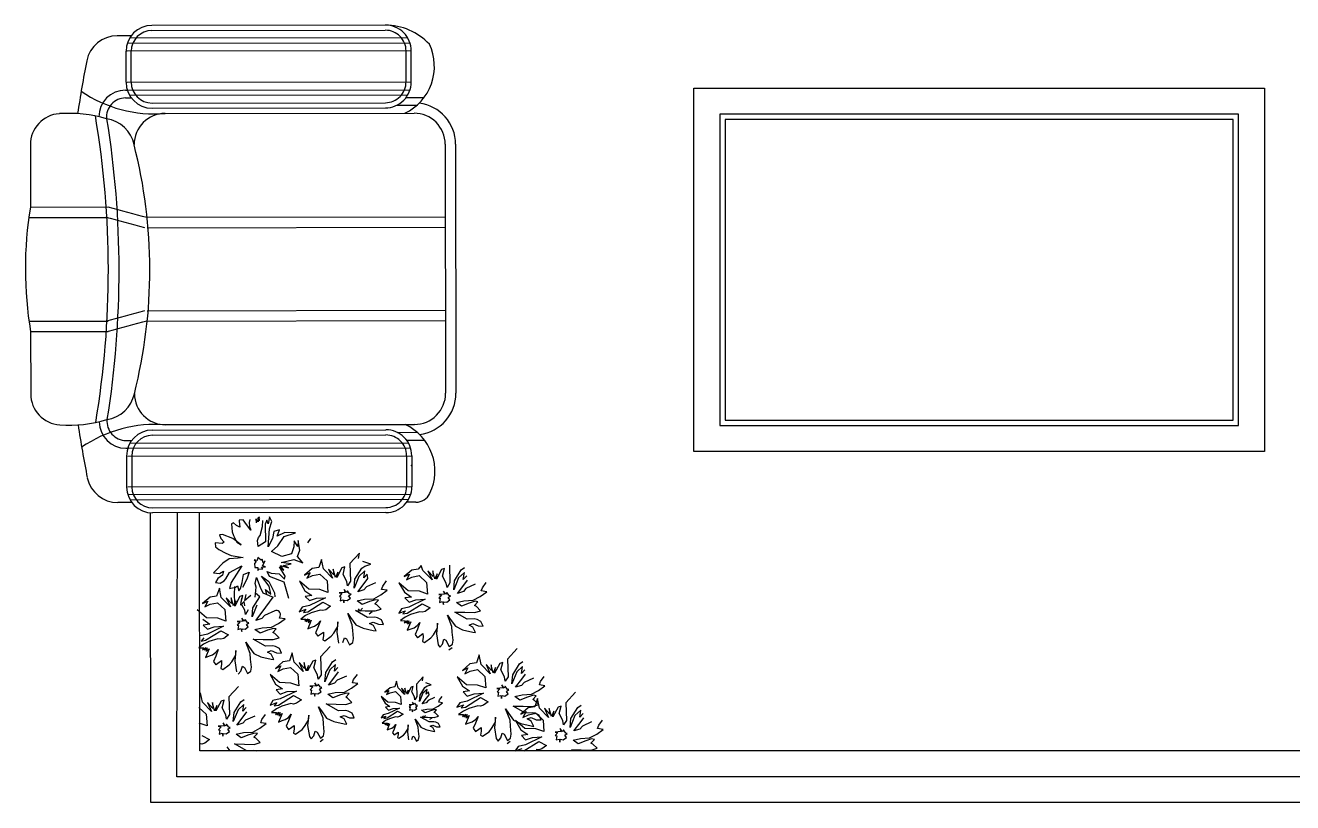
# Model space of a CAD drawing. Header units: millimetres. Extents: x -30782 to 40110, y 35885 to 73818.
# Drawn here: x 18050 to 20494, y 59705 to 61204 of the extents above; entities that cross this region are included whole.
import ezdxf

# ---------------------------------------------------------------- set-up
doc = ezdxf.new("R2010")
doc.units = ezdxf.units.MM

# ---------------------------------------------------------------- blocks, each defined once
blk = doc.blocks.new('A$C32DA33DD')
for p, q in [((693, 1499), (243, 1498.4)), ((203, 1478.4), (176.1, 1478.3)), ((736.3, 1474.1), (199.7, 1473.4)), ((243, 1488.4), (693, 1489)), ((193.1, 1388.6), (193.1, 1448.4)), ((740.7, 1464.1), (195.4, 1463.4)), ((743.1, 1449.1), (195.4, 1448.4)), ((203.1, 1388.6), (203.1, 1448.4)), ((733.1, 1389.3), (733.1, 1449.1)), ((743.1, 1389.3), (743.1, 1449.1)), ((192.1, 1373.6), (195.5, 1373.6)), ((195.5, 1388.6), (743.1, 1389.3)), ((195.5, 1373.6), (740.9, 1374.3)), ((1288.1, 1377.2), (2388.1, 1377.2)), ((1288.1, 677.2), (1288.1, 1377.2)), ((2388.1, 1377.2), (2388.1, 677.2)), ((192.1, 1358.6), (203.2, 1358.6)), ((199.9, 1363.6), (736.5, 1364.3)), ((243.2, 1348.7), (693.2, 1349.3)), ((715, 1344.3), (753.5, 1344.3)), ((733.2, 1359.3), (767.8, 1359.4)), ((243.2, 1338.7), (693.2, 1339.3)), ((268.5, 1328.5), (748.5, 1329.1)), ((8.6, 1268.3), (8.8, 1148.1)), ((808.6, 1269.2), (809.3, 789.2)), ((828.6, 1269.2), (829.3, 789.2)), ((5.7, 1128.1), (158.3, 1128.3)), ((8.8, 1148.1), (158.3, 1148.3)), ((233.7, 1128.4), (808.8, 1129.2)), ((233.7, 1108.4), (808.8, 1109.2)), ((233.9, 948.4), (809, 949.2)), ((233.9, 928.4), (809.1, 929.2)), ((6, 928.1), (158.6, 928.3)), ((9.1, 908.1), (158.6, 908.3)), ((9.1, 908.1), (9.3, 788)), ((244, 718.2), (694, 718.8)), ((244, 708.2), (694, 708.8)), ((269.3, 728.5), (749.3, 729.1)), ((269.3, 728.5), (749.3, 729.1)), ((749.3, 729.1), (269.3, 728.5)), ((749.3, 729.1), (269.3, 728.5)), ((749.3, 729.1), (269.3, 728.5)), ((749.3, 729.1), (269.3, 728.5)), ((269.3, 728.5), (749.3, 729.1)), ((715.8, 713.8), (754.3, 713.9)), ((193, 698.1), (204.1, 698.1)), ((200.8, 693.1), (737.4, 693.8)), ((734.1, 698.8), (768.7, 698.9)), ((193, 683.1), (196.4, 683.1)), ((194.1, 668.1), (194.2, 608.4)), ((196.4, 683.1), (741.8, 683.8)), ((196.4, 668.1), (744.1, 668.8)), ((204.1, 668.1), (204.2, 608.4)), ((734.1, 668.8), (734.2, 609.1)), ((744.1, 668.8), (744.2, 609.1)), ((2388.1, 677.2), (1288.1, 677.2)), ((744.2, 609.1), (196.5, 608.4)), ((741.9, 594.1), (196.5, 593.4)), ((204.2, 578.4), (177.3, 578.3)), ((737.5, 584.1), (200.9, 583.4)), ((244.2, 568.4), (694.2, 569)), ((752.1, 579.1), (734.2, 579.1)), ((241, 0), (240.4, 558.6)), ((694.2, 559), (244.2, 558.4)), ((291.2, 50), (292.1, 558.5)), ((335.4, 100), (334.7, 558.5)), ((400.2, 539.6), (396.5, 537.4)), ((406.3, 534.4), (400.2, 539.6)), ((418.9, 544.9), (411.3, 544.3)), ((411.3, 544.3), (411.4, 542.4)), ((411.4, 542.4), (412.3, 531)), ((425.3, 535.9), (418.9, 544.9)), ((425.3, 535.9), (418.9, 544.9)), ((432.1, 546), (430.7, 540.1)), ((432.1, 546), (430.7, 540.1)), ((430.7, 540.1), (431.3, 532.5)), ((430.7, 540.1), (431.3, 532.5)), ((447.8, 541.5), (443.5, 546.9)), ((443.5, 546.9), (444.1, 539.3)), ((447.8, 541.5), (443.5, 546.9)), ((443.5, 546.9), (444.1, 539.3)), ((449.5, 543.5), (447.2, 549.1)), ((447.2, 549.1), (447.8, 541.5)), ((451.1, 547.5), (448.9, 551.1)), ((448.9, 551.1), (449.5, 543.5)), ((456.1, 532.6), (457.1, 544.1)), ((456.1, 532.6), (457.1, 544.1)), ((464.7, 544.7), (461.5, 536.8)), ((464.7, 544.7), (461.5, 536.8)), ((467.2, 537.3), (464.7, 544.7)), ((467.2, 537.3), (464.7, 544.7)), ((470, 550.9), (467.2, 537.3)), ((469.9, 527.9), (474.5, 541.7)), ((469.9, 527.9), (474.5, 541.7)), ((474.5, 541.7), (470, 550.9)), ((379, 517), (373.3, 516.5)), ((373.3, 516.5), (375.8, 509.1)), ((398.7, 509), (379, 517)), ((396.5, 537.4), (397.7, 522.3)), ((397.7, 522.3), (400.2, 514.8)), ((400.2, 514.8), (406.9, 502)), ((412.3, 531), (406.3, 534.4)), ((433.8, 525.1), (425.3, 535.9)), ((433.8, 525.1), (425.3, 535.9)), ((431.3, 532.5), (433.8, 525.1)), ((448.3, 510.9), (451.8, 515)), ((451.8, 515), (456.1, 532.6)), ((461.5, 536.8), (462.3, 502.5)), ((466.9, 493.3), (469.9, 527.9)), ((477.9, 522.8), (475.2, 509.2)), ((489.2, 525.6), (477.9, 522.8)), ((484.4, 513.8), (489.2, 525.6)), ((499.1, 520.7), (484.4, 513.8)), ((497.8, 512.9), (520.1, 520.4)), ((520.1, 520.4), (499.1, 520.7)), ((378.4, 499.7), (365, 500.6)), ((365, 500.6), (365.6, 493)), ((365.6, 493), (371.7, 487.7)), ((375.8, 509.1), (382.1, 501.9)), ((382.1, 501.9), (378.4, 499.7)), ((415, 496.9), (398.7, 509)), ((406.9, 502), (415, 496.9)), ((446.8, 505.1), (448.3, 510.9)), ((447.7, 493.7), (446.8, 505.1)), ((462.3, 502.5), (447.7, 493.7)), ((475.2, 509.2), (466.9, 493.3)), ((473.3, 484.2), (485.8, 494.8)), ((485.8, 494.8), (497.8, 512.9)), ((516.5, 493.4), (511.9, 479.6)), ((517.5, 504.9), (516.5, 493.4)), ((524.1, 494), (517.5, 504.9)), ((525.1, 505.5), (524.1, 494)), ((528.5, 486.7), (525.1, 505.5)), ((548.8, 509.5), (543.3, 500.9)), ((371.7, 487.7), (385.6, 481.2)), ((392.2, 470.2), (379.5, 461.6)), ((385.6, 481.2), (395.6, 476.2)), ((409.3, 471.6), (392.2, 470.2)), ((395.6, 476.2), (418.8, 472.3)), ((418.8, 472.3), (409.3, 471.6)), ((446, 466.8), (440.2, 468.3)), ((440.2, 468.3), (444.3, 464.8)), ((444.3, 464.8), (440.8, 460.7)), ((447.5, 472.7), (446, 466.8)), ((453.6, 467.4), (447.5, 472.7)), ((455.3, 469.4), (453.6, 467.4)), ((457.8, 462), (455.3, 469.4)), ((456.4, 456.2), (461.3, 466.1)), ((461.3, 466.1), (457.8, 462)), ((493.2, 474.3), (473.3, 484.2)), ((492.2, 462.8), (516.6, 468.5)), ((511.9, 479.6), (493.2, 474.3)), ((516.6, 468.5), (534.3, 462.3)), ((523.7, 474.8), (528.5, 486.7)), ((534.3, 462.3), (523.7, 474.8)), ((569.9, 468.8), (564.6, 453.3)), ((573.7, 450.5), (569.9, 468.8)), ((643, 481.2), (624.6, 461)), ((641.2, 470.5), (643, 481.2)), ((665.4, 459.6), (649.9, 465)), ((365.4, 447.1), (361.9, 443)), ((361.9, 443), (373.4, 442)), ((379.5, 461.6), (365.4, 447.1)), ((373.4, 442), (380.7, 446.4)), ((380.7, 446.4), (379.4, 438.7)), ((385.7, 431.5), (392.4, 443.5)), ((392.4, 443.5), (416.2, 456.8)), ((406, 440.7), (395.8, 424.6)), ((416.2, 456.8), (406, 440.7)), ((419.5, 439.9), (430.5, 444.6)), ((430.5, 444.6), (425.9, 430.8)), ((440.8, 460.7), (441.3, 453.1)), ((441.3, 453.1), (447, 453.5)), ((447, 453.5), (447.5, 447.8)), ((447.5, 447.8), (449.2, 449.9)), ((449.2, 449.9), (456.8, 450.5)), ((454.6, 454.1), (462.2, 454.7)), ((456.8, 450.5), (454.6, 454.1)), ((462.2, 454.7), (456.4, 456.2)), ((469.4, 436.2), (464.9, 445.4)), ((464.9, 445.4), (472.8, 442.2)), ((472.8, 442.2), (488.1, 441.4)), ((488.1, 441.4), (498.5, 430.8)), ((500, 436.6), (489, 454.9)), ((489, 454.9), (497.2, 447.9)), ((490.7, 456.9), (506.4, 452.4)), ((497.2, 447.9), (490.7, 456.9)), ((511.5, 460.5), (492.2, 462.8)), ((496.4, 457.4), (511.5, 460.5)), ((506.4, 452.4), (496.4, 457.4)), ((552, 451.4), (537.5, 438.8)), ((537.5, 438.8), (548, 443.8)), ((548, 443.8), (542, 432.6)), ((564.6, 453.3), (552, 451.4)), ((552.4, 437.6), (566.6, 440.7)), ((566.6, 440.7), (580.7, 427.4)), ((591.1, 432.5), (573.7, 450.5)), ((593.6, 438.9), (583.2, 450.2)), ((583.2, 450.2), (591.1, 432.5)), ((592.7, 450), (593.6, 438.9)), ((596.9, 434.3), (592.7, 450)), ((601.3, 444.4), (596.9, 434.3)), ((609.5, 452.6), (599.5, 433.8)), ((599.5, 433.8), (601.3, 444.4)), ((615.3, 454.4), (609.5, 452.6)), ((611.5, 440), (615.3, 454.4)), ((618.8, 426.5), (611.5, 440)), ((624.6, 461), (625.7, 426.7)), ((634.5, 430.7), (647.6, 451.7)), ((653.6, 446.6), (642.3, 436.2)), ((647.6, 451.7), (653.8, 456.1)), ((651.4, 433.3), (653.6, 446.6)), ((658, 440.4), (651.4, 433.3)), ((653.8, 456.1), (665.4, 459.6)), ((659.3, 432), (658, 440.4)), ((743.9, 448.3), (729.5, 435.7)), ((729.5, 435.7), (739.9, 440.7)), ((739.9, 440.7), (733.9, 429.5)), ((756.5, 450.2), (743.9, 448.3)), ((761.9, 457.2), (756.5, 450.2)), ((765.6, 447.4), (761.9, 457.2)), ((783.1, 429.4), (765.6, 447.4)), ((775.1, 447.1), (783.1, 429.4)), ((785.5, 435.8), (775.1, 447.1)), ((784.6, 446.9), (785.5, 435.8)), ((788.8, 431.2), (784.6, 446.9)), ((793.3, 441.3), (788.8, 431.2)), ((801.5, 449.5), (791.5, 430.7)), ((791.5, 430.7), (793.3, 441.3)), ((807.2, 451.3), (801.5, 449.5)), ((803.5, 436.9), (807.2, 451.3)), ((816.5, 457.9), (817.6, 423.6)), ((826.5, 427.6), (839.6, 448.6)), ((845.5, 443.5), (834.2, 433.1)), ((839.6, 448.6), (845.8, 453)), ((843.3, 430.2), (845.5, 443.5)), ((370.4, 432.2), (365.3, 424.2)), ((365.3, 424.2), (374.9, 423)), ((379.4, 438.7), (370.4, 432.2)), ((374.9, 423), (382.2, 427.4)), ((382.2, 427.4), (385.7, 431.5)), ((395.8, 424.6), (392.9, 413)), ((392.9, 413), (404.1, 415.7)), ((402, 416.4), (401.3, 401.1)), ((404.1, 415.7), (407.8, 417.9)), ((407.8, 417.9), (410.4, 408.6)), ((413.9, 412.7), (416.8, 424.4)), ((416.8, 424.4), (419.5, 439.9)), ((425.9, 430.8), (417.6, 414.9)), ((441.8, 422.5), (444.7, 434.2)), ((444.3, 415.1), (441.8, 422.5)), ((444.7, 434.2), (451.9, 415.7)), ((451.9, 415.7), (456.6, 404.6)), ((469, 417), (454.1, 436.9)), ((454.1, 436.9), (468.3, 426.5)), ((468.3, 426.5), (479.6, 404.5)), ((472.1, 402), (469, 417)), ((497.7, 425.1), (469.4, 436.2)), ((507.2, 393.3), (497.7, 425.1)), ((498.5, 430.8), (500, 436.6)), ((527.3, 426.8), (538, 408.6)), ((545.3, 411.5), (527.3, 426.8)), ((542, 432.6), (552.4, 437.6)), ((580.7, 427.4), (582.5, 405.3)), ((620.1, 418.1), (618.8, 426.5)), ((625.7, 426.7), (620.1, 418.1)), ((642.3, 436.2), (633, 413.2)), ((633, 413.2), (634.5, 430.7)), ((640, 406.5), (652.2, 422.2)), ((656.7, 416), (651.6, 410.1)), ((652.2, 422.2), (659.3, 432)), ((674.4, 424), (656.7, 416)), ((685.9, 411.1), (688.3, 417.5)), ((688.3, 417.5), (695.4, 427.3)), ((719.3, 423.7), (729.9, 405.5)), ((737.2, 408.4), (719.3, 423.7)), ((733.9, 429.5), (744.3, 434.5)), ((744.3, 434.5), (758.5, 437.6)), ((758.5, 437.6), (772.7, 424.3)), ((772.7, 424.3), (774.4, 402.2)), ((810.7, 423.4), (803.5, 436.9)), ((812.1, 415), (810.7, 423.4)), ((817.6, 423.6), (812.1, 415)), ((834.2, 433.1), (824.9, 410.1)), ((824.9, 410.1), (826.5, 427.6)), ((832, 403.4), (844.2, 419.1)), ((850, 437.3), (843.3, 430.2)), ((844.2, 419.1), (851.3, 428.9)), ((866.3, 420.9), (848.6, 412.9)), ((880.3, 414.4), (887.4, 424.2)), ((355.1, 396.2), (340.7, 383.6)), ((367.7, 398.1), (355.1, 396.2)), ((373.1, 413.6), (367.7, 398.1)), ((376.8, 395.2), (373.1, 413.6)), ((394.3, 377.3), (376.8, 395.2)), ((386.3, 395), (394.3, 377.3)), ((396.7, 383.7), (386.3, 395)), ((400, 379.1), (395.9, 394.8)), ((395.9, 394.8), (396.7, 383.7)), ((401.3, 401.1), (402.5, 385.9)), ((412.7, 397.4), (402.7, 378.6)), ((410.4, 408.6), (413.9, 412.7)), ((418.4, 399.2), (412.7, 397.4)), ((414.2, 380.8), (416.4, 394.1)), ((414.7, 384.8), (418.4, 399.2)), ((424.2, 401.1), (421.3, 389.4)), ((421.3, 389.4), (433.8, 399.9)), ((437.7, 375.5), (450.8, 396.5)), ((442, 395.8), (444.3, 415.1)), ((443, 404.5), (451.2, 397.5)), ((455.4, 367), (476.8, 396.4)), ((456.6, 404.6), (476.8, 396.4)), ((464.5, 401.4), (461.9, 410.7)), ((461.9, 410.7), (472.1, 402)), ((479.6, 404.5), (480.2, 396.9)), ((538, 408.6), (551.4, 399.6)), ((551.4, 399.6), (538.8, 397.6)), ((538.8, 397.6), (547, 389.4)), ((567, 410.6), (545.3, 411.5)), ((578, 395.1), (546.8, 379.8)), ((547, 389.4), (560.1, 394)), ((560.1, 394), (578, 395.1)), ((582.5, 405.3), (567, 410.6)), ((615.2, 405.2), (604.2, 404.4)), ((604.2, 404.4), (609.5, 403.5)), ((609.5, 403.5), (604.4, 397.5)), ((604.4, 397.5), (607, 397)), ((607, 397), (605.7, 389.1)), ((617.9, 404.8), (613.5, 411)), ((613.5, 411), (615.2, 405.2)), ((619.9, 408.5), (617.9, 404.8)), ((619.4, 389.5), (625.6, 393.9)), ((624.3, 402.3), (619.9, 408.5)), ((622.3, 398.6), (627, 401.9)), ((625.6, 393.9), (622.3, 398.6)), ((627, 401.9), (624.3, 402.3)), ((638.5, 389), (652.6, 392.1)), ((651.6, 410.1), (640, 406.5)), ((652.6, 392.1), (670.6, 393.2)), ((674.3, 391.2), (662.8, 387.7)), ((670.6, 393.2), (684.1, 400.5)), ((679.7, 390.3), (674.3, 391.2)), ((684.1, 400.5), (696.5, 409.3)), ((696.5, 409.3), (685.9, 411.1)), ((729.9, 405.5), (743.4, 396.4)), ((743.4, 396.4), (730.8, 394.5)), ((730.8, 394.5), (739, 386.3)), ((758.9, 407.5), (737.2, 408.4)), ((770, 392), (738.7, 376.7)), ((752, 390.9), (770, 392)), ((774.4, 402.2), (758.9, 407.5)), ((807.2, 402.1), (796.1, 401.3)), ((796.1, 401.3), (801.4, 400.4)), ((801.4, 400.4), (796.3, 394.4)), ((796.3, 394.4), (799, 393.9)), ((799, 393.9), (797.6, 386)), ((809.8, 401.7), (805.4, 407.9)), ((805.4, 407.9), (807.2, 402.1)), ((811.8, 405.4), (809.8, 401.7)), ((816.3, 399.2), (811.8, 405.4)), ((814.3, 395.5), (818.9, 398.8)), ((817.6, 390.8), (814.3, 395.5)), ((818.9, 398.8), (816.3, 399.2)), ((843.5, 407), (832, 403.4)), ((848.6, 412.9), (843.5, 407)), ((862.5, 390.1), (876, 397.4)), ((876, 397.4), (888.5, 406.2)), ((877.8, 408), (880.3, 414.4)), ((888.5, 406.2), (877.8, 408)), ((348.4, 356.3), (330.5, 371.6)), ((340.7, 383.6), (351.1, 388.6)), ((351.1, 388.6), (345.1, 377.3)), ((345.1, 377.3), (355.5, 382.4)), ((355.5, 382.4), (369.7, 385.5)), ((369.7, 385.5), (383.9, 372.2)), ((383.9, 372.2), (385.6, 350.1)), ((404.5, 389.2), (400, 379.1)), ((402.7, 378.6), (404.5, 389.2)), ((420.8, 387.9), (414.2, 380.8)), ((422, 371.3), (414.7, 384.8)), ((422.1, 379.4), (420.8, 387.9)), ((423.3, 362.9), (422, 371.3)), ((428.8, 371.5), (423.3, 362.9)), ((445.4, 381), (436.1, 358)), ((436.1, 358), (437.7, 375.5)), ((443.2, 351.3), (455.4, 367)), ((479.7, 369.7), (459.8, 360.8)), ((532.6, 376.8), (527.1, 368.1)), ((527.1, 368.1), (540.1, 372.8)), ((546.8, 379.8), (532.6, 376.8)), ((546.8, 379.8), (532.6, 376.8)), ((540.1, 372.8), (535, 366.8)), ((540.1, 372.8), (535, 366.8)), ((535, 366.8), (543.4, 368.1)), ((535, 366.8), (543.4, 368.1)), ((543.4, 368.1), (572.5, 386.5)), ((567.1, 371), (549.9, 365.7)), ((572.5, 370.1), (567.1, 371)), ((572.5, 386.5), (587.5, 378.5)), ((578.2, 371.8), (572.5, 370.1)), ((587.5, 378.5), (578.2, 371.8)), ((605.7, 389.1), (611.5, 390.8)), ((611.5, 390.8), (613.2, 385.1)), ((613.2, 385.1), (614.1, 390.4)), ((614.1, 390.4), (619.4, 389.5)), ((635.3, 370.4), (654.4, 370)), ((659, 356.9), (635.3, 370.4)), ((648.2, 381.9), (638.5, 389)), ((640.8, 373.8), (644.1, 369.2)), ((644.1, 369.2), (649.2, 375.1)), ((662.8, 387.7), (648.2, 381.9)), ((654.4, 370), (673.4, 369.5)), ((661.6, 364.1), (667.8, 368.5)), ((673, 383.2), (679.7, 390.3)), ((676.8, 381.2), (673, 383.2)), ((673.4, 369.5), (685, 373)), ((685, 373), (676.8, 381.2)), ((724.5, 373.7), (719, 365)), ((719, 365), (732.1, 369.7)), ((738.7, 376.7), (724.5, 373.7)), ((738.7, 376.7), (724.5, 373.7)), ((732.1, 369.7), (727, 363.7)), ((732.1, 369.7), (727, 363.7)), ((735.4, 365), (764.4, 383.4)), ((739, 386.3), (752, 390.9)), ((759.1, 367.9), (741.8, 362.6)), ((764.4, 367), (759.1, 367.9)), ((764.4, 383.4), (779.5, 375.4)), ((770.2, 368.7), (764.4, 367)), ((779.5, 375.4), (770.2, 368.7)), ((797.6, 386), (803.4, 387.7)), ((803.4, 387.7), (805.2, 382)), ((805.2, 382), (806.1, 387.3)), ((806.1, 387.3), (811.4, 386.4)), ((811.4, 386.4), (817.6, 390.8)), ((827.3, 367.3), (846.3, 366.9)), ((851, 353.8), (827.3, 367.3)), ((830.4, 385.9), (844.6, 389)), ((840.1, 378.8), (830.4, 385.9)), ((854.8, 384.6), (840.1, 378.8)), ((844.6, 389), (862.5, 390.1)), ((846.3, 366.9), (865.4, 366.4)), ((866.3, 388.1), (854.8, 384.6)), ((865, 380.1), (871.6, 387.2)), ((868.7, 378.1), (865, 380.1)), ((865.4, 366.4), (876.9, 369.9)), ((871.6, 387.2), (866.3, 388.1)), ((876.9, 369.9), (868.7, 378.1)), ((341.1, 353.4), (354.6, 344.3)), ((354.6, 344.3), (342, 342.4)), ((342, 342.4), (350.2, 334.2)), ((370.1, 355.4), (348.4, 356.3)), ((385.6, 350.1), (370.1, 355.4)), ((418.4, 350), (407.3, 349.1)), ((407.3, 349.1), (412.6, 348.3)), ((412.6, 348.3), (407.5, 342.3)), ((407.5, 342.3), (410.2, 341.8)), ((416.6, 355.8), (418.4, 350)), ((421, 349.6), (416.6, 355.8)), ((423, 353.3), (421, 349.6)), ((427.5, 347.1), (423, 353.3)), ((425.5, 343.4), (430.1, 346.7)), ((428.8, 338.7), (425.5, 343.4)), ((430.1, 346.7), (427.5, 347.1)), ((454.7, 354.8), (443.2, 351.3)), ((459.8, 360.8), (454.7, 354.8)), ((473.7, 338), (487.2, 345.3)), ((487.2, 345.3), (499.7, 354.1)), ((489, 355.9), (490.4, 359.6)), ((499.7, 354.1), (489, 355.9)), ((539.4, 360.6), (530.1, 354)), ((530.1, 354), (539.7, 353.7)), ((537.7, 350), (543.9, 354.4)), ((539.7, 353.7), (537.7, 350)), ((549.9, 365.7), (539.4, 360.6)), ((549.9, 365.7), (539.4, 360.6)), ((543.9, 354.4), (540.3, 349.5)), ((540.3, 349.5), (546.5, 353.9)), ((550.3, 351.9), (543.4, 335.3)), ((546.5, 353.9), (544.1, 347.5)), ((546.5, 353.9), (544.1, 347.5)), ((544.1, 347.5), (550.3, 351.9)), ((544.1, 347.5), (550.3, 351.9)), ((556.5, 340), (562.7, 344.4)), ((556.5, 340), (562.7, 344.4)), ((562.7, 344.4), (567.8, 350.4)), ((567.8, 350.4), (562.9, 337.5)), ((567.8, 350.4), (562.9, 337.5)), ((601.7, 348.8), (599.6, 328.6)), ((601.4, 339.3), (601.7, 348.8)), ((620.7, 364.7), (626.2, 356.9)), ((629.3, 342.8), (620.7, 364.7)), ((626.2, 356.9), (636.2, 343)), ((630.2, 331.7), (629.3, 342.8)), ((636.2, 343), (650.1, 336.5)), ((672.8, 357.3), (659, 356.9)), ((662.6, 345.4), (669.9, 348.2)), ((670.1, 341.4), (662.6, 345.4)), ((669.9, 348.2), (680, 343.8)), ((678.1, 356.4), (672.8, 357.3)), ((685.6, 352.4), (678.1, 356.4)), ((680, 343.8), (689.6, 343.6)), ((689.6, 343.6), (685.6, 352.4)), ((731.4, 357.5), (722.1, 350.9)), ((722.1, 350.9), (731.6, 350.6)), ((727, 363.7), (735.4, 365)), ((727, 363.7), (735.4, 365)), ((729.6, 346.9), (735.8, 351.3)), ((731.6, 350.6), (729.6, 346.9)), ((741.8, 362.6), (731.4, 357.5)), ((741.8, 362.6), (731.4, 357.5)), ((735.8, 351.3), (732.3, 346.4)), ((732.3, 346.4), (738.5, 350.8)), ((742.2, 348.8), (735.3, 332.2)), ((738.5, 350.8), (736, 344.4)), ((738.5, 350.8), (736, 344.4)), ((736, 344.4), (742.2, 348.8)), ((736, 344.4), (742.2, 348.8)), ((754.6, 341.3), (759.7, 347.3)), ((759.7, 347.3), (754.8, 334.4)), ((759.7, 347.3), (754.8, 334.4)), ((793.6, 345.7), (791.6, 325.5)), ((793.4, 336.2), (793.6, 345.7)), ((812.7, 361.6), (818.2, 353.8)), ((821.3, 339.7), (812.7, 361.6)), ((818.2, 353.8), (828.1, 339.9)), ((864.7, 354.2), (851, 353.8)), ((854.5, 342.3), (861.8, 345.1)), ((862, 338.3), (854.5, 342.3)), ((861.8, 345.1), (872, 340.7)), ((870, 353.3), (864.7, 354.2)), ((877.5, 349.3), (870, 353.3)), ((881.5, 340.5), (877.5, 349.3)), ((349.9, 324.6), (335.7, 321.6)), ((349.9, 324.6), (335.7, 321.6)), ((346.6, 312.9), (375.6, 331.2)), ((381.2, 339.9), (349.9, 324.6)), ((350.2, 334.2), (363.2, 338.8)), ((363.2, 338.8), (381.2, 339.9)), ((375.6, 331.2), (390.7, 323.3)), ((390.7, 323.3), (381.4, 316.6)), ((410.2, 341.8), (408.8, 333.9)), ((408.8, 333.9), (414.6, 335.6)), ((414.6, 335.6), (416.4, 329.9)), ((416.4, 329.9), (417.3, 335.2)), ((417.3, 335.2), (422.6, 334.3)), ((422.6, 334.3), (428.8, 338.7)), ((441.6, 333.8), (455.8, 336.9)), ((451.4, 326.7), (441.6, 333.8)), ((466, 332.5), (451.4, 326.7)), ((455.8, 336.9), (473.7, 338)), ((477.5, 336), (466, 332.5)), ((476.2, 328), (482.8, 335.1)), ((479.9, 326), (476.2, 328)), ((476.6, 314.3), (488.1, 317.8)), ((482.8, 335.1), (477.5, 336)), ((488.1, 317.8), (479.9, 326)), ((543.4, 335.3), (550.7, 338.2)), ((550.7, 338.2), (556.5, 340)), ((550.7, 338.2), (556.5, 340)), ((562.9, 337.5), (558.4, 327.3)), ((562.9, 337.5), (558.4, 327.3)), ((558.4, 327.3), (562.9, 321.1)), ((562.9, 321.1), (564.4, 322.2)), ((564.4, 322.2), (573.7, 328.9)), ((573.9, 322), (572.6, 314)), ((573.7, 328.9), (573.9, 322)), ((576.4, 312), (588.8, 320.9)), ((588.8, 320.9), (593.9, 326.9)), ((593.9, 326.9), (601.4, 339.3)), ((599.6, 328.6), (602.9, 307.6)), ((611.4, 308.9), (614.2, 318)), ((614.2, 318), (618, 316)), ((631.7, 316.4), (630.2, 331.7)), ((650.1, 336.5), (669.8, 331.9)), ((669.8, 331.9), (675.2, 331)), ((675.2, 331), (670.1, 341.4)), ((735.3, 332.2), (742.7, 335.1)), ((742.7, 335.1), (748.4, 336.9)), ((742.7, 335.1), (748.4, 336.9)), ((748.4, 336.9), (754.6, 341.3)), ((748.4, 336.9), (754.6, 341.3)), ((754.8, 334.4), (750.4, 324.2)), ((754.8, 334.4), (750.4, 324.2)), ((750.4, 324.2), (754.8, 318)), ((754.8, 318), (756.4, 319.1)), ((756.4, 319.1), (765.7, 325.8)), ((765.9, 318.9), (764.5, 310.9)), ((765.7, 325.8), (765.9, 318.9)), ((768.3, 308.9), (780.7, 317.8)), ((780.7, 317.8), (785.8, 323.8)), ((785.8, 323.8), (793.4, 336.2)), ((791.6, 325.5), (794.9, 304.5)), ((822.1, 328.6), (821.3, 339.7)), ((823.7, 313.3), (822.1, 328.6)), ((828.1, 339.9), (842.1, 333.4)), ((842.1, 333.4), (861.8, 328.8)), ((861.8, 328.8), (867.1, 327.9)), ((867.1, 327.9), (862, 338.3)), ((872, 340.7), (881.5, 340.5)), ((342.6, 305.4), (333.3, 298.7)), ((333.3, 298.7), (342.8, 298.5)), ((343.3, 317.6), (338.2, 311.6)), ((343.3, 317.6), (338.2, 311.6)), ((338.2, 311.6), (346.6, 312.9)), ((338.2, 311.6), (346.6, 312.9)), ((340.8, 294.8), (347, 299.2)), ((342.8, 298.5), (340.8, 294.8)), ((353, 310.5), (342.6, 305.4)), ((353, 310.5), (342.6, 305.4)), ((347, 299.2), (343.5, 294.3)), ((343.5, 294.3), (349.7, 298.7)), ((353.4, 296.7), (346.5, 280.1)), ((349.7, 298.7), (347.2, 292.3)), ((349.7, 298.7), (347.2, 292.3)), ((347.2, 292.3), (353.4, 296.7)), ((347.2, 292.3), (353.4, 296.7)), ((370.3, 315.8), (353, 310.5)), ((365.8, 289.2), (370.9, 295.2)), ((370.9, 295.2), (366, 282.3)), ((370.9, 295.2), (366, 282.3)), ((375.6, 314.9), (370.3, 315.8)), ((381.4, 316.6), (375.6, 314.9)), ((404.8, 293.6), (402.8, 273.4)), ((404.6, 284), (404.8, 293.6)), ((423.9, 309.5), (429.4, 301.7)), ((432.5, 287.6), (423.9, 309.5)), ((429.4, 301.7), (439.3, 287.8)), ((462.2, 301.7), (438.5, 315.2)), ((438.5, 315.2), (457.5, 314.8)), ((457.5, 314.8), (476.6, 314.3)), ((475.9, 302.1), (462.2, 301.7)), ((481.2, 301.2), (475.9, 302.1)), ((488.7, 297.2), (481.2, 301.2)), ((492.7, 288.4), (488.7, 297.2)), ((586.6, 301.2), (568.2, 281)), ((572.6, 314), (576.4, 312)), ((618, 316), (624.2, 304)), ((624.2, 304), (630.4, 308.4)), ((630.4, 308.4), (631.7, 316.4)), ((764.5, 310.9), (768.3, 308.9)), ((794.9, 304.5), (798.2, 299.8)), ((798.2, 299.8), (803.3, 305.8)), ((803.3, 305.8), (806.2, 314.9)), ((806.2, 314.9), (809.9, 312.9)), ((809.9, 312.9), (816.1, 300.9)), ((815.6, 294.8), (821.8, 299.2)), ((816.1, 300.9), (822.3, 305.3)), ((822.3, 305.3), (823.7, 313.3)), ((947.2, 297.1), (928.8, 276.9)), ((346.5, 280.1), (353.9, 283)), ((353.9, 283), (359.6, 284.8)), ((353.9, 283), (359.6, 284.8)), ((359.6, 284.8), (365.8, 289.2)), ((359.6, 284.8), (365.8, 289.2)), ((366, 282.3), (361.6, 272.1)), ((366, 282.3), (361.6, 272.1)), ((361.6, 272.1), (366, 265.9)), ((367.6, 267), (376.9, 273.7)), ((376.9, 273.7), (377.1, 266.8)), ((391.9, 265.7), (397, 271.7)), ((397, 271.7), (404.6, 284)), ((402.8, 273.4), (406.1, 252.4)), ((433.4, 276.5), (432.5, 287.6)), ((434.9, 261.2), (433.4, 276.5)), ((439.3, 287.8), (453.3, 281.3)), ((453.3, 281.3), (473, 276.7)), ((465.7, 290.2), (473, 293)), ((473.2, 286.2), (465.7, 290.2)), ((473, 293), (483.2, 288.6)), ((473, 276.7), (478.3, 275.8)), ((478.3, 275.8), (473.2, 286.2)), ((495.6, 271.4), (481.2, 258.8)), ((483.2, 288.6), (492.7, 288.4)), ((508.2, 273.4), (495.6, 271.4)), ((513.6, 288.9), (508.2, 273.4)), ((517.3, 270.5), (513.6, 288.9)), ((534.8, 252.5), (517.3, 270.5)), ((526.8, 270.2), (534.8, 252.5)), ((537.2, 258.9), (526.8, 270.2)), ((540.5, 254.3), (536.3, 270)), ((536.3, 270), (537.2, 258.9)), ((553.2, 272.7), (543.2, 253.8)), ((558.9, 274.4), (553.2, 272.7)), ((555.2, 260), (558.9, 274.4)), ((568.2, 281), (569.3, 246.7)), ((578.2, 250.7), (591.3, 271.7)), ((591.3, 271.7), (597.5, 276.1)), ((868.8, 269.3), (856.1, 267.3)), ((874.1, 284.7), (868.8, 269.3)), ((877.8, 266.4), (874.1, 284.7)), ((919.5, 270.3), (913.7, 268.5)), ((915.7, 255.9), (919.5, 270.3)), ((928.8, 276.9), (929.8, 242.6)), ((951.8, 267.6), (958, 272)), ((366, 265.9), (367.6, 267)), ((377.1, 266.8), (375.8, 258.8)), ((375.8, 258.8), (379.5, 256.8)), ((379.5, 256.8), (391.9, 265.7)), ((409.4, 247.7), (414.5, 253.7)), ((414.5, 253.7), (417.4, 262.8)), ((417.4, 262.8), (421.2, 260.8)), ((421.2, 260.8), (427.3, 248.8)), ((427.3, 248.8), (433.5, 253.2)), ((433.5, 253.2), (434.9, 261.2)), ((471, 246.8), (481.6, 228.7)), ((488.9, 231.5), (471, 246.8)), ((481.2, 258.8), (491.6, 263.9)), ((491.6, 263.9), (485.6, 252.6)), ((485.6, 252.6), (496, 257.7)), ((496, 257.7), (510.2, 260.7)), ((510.2, 260.7), (524.4, 247.4)), ((524.4, 247.4), (526.1, 225.3)), ((545, 264.5), (540.5, 254.3)), ((543.2, 253.8), (545, 264.5)), ((562.4, 246.5), (555.2, 260)), ((563.8, 238.1), (562.4, 246.5)), ((569.3, 246.7), (563.8, 238.1)), ((585.9, 256.2), (576.6, 233.2)), ((576.6, 233.2), (578.2, 250.7)), ((597.2, 266.6), (585.9, 256.2)), ((595, 253.3), (597.2, 266.6)), ((601.7, 260.4), (595, 253.3)), ((595.9, 242.3), (603, 252)), ((632, 237.6), (639.1, 247.3)), ((856.1, 267.3), (841.7, 254.7)), ((841.7, 254.7), (852.1, 259.8)), ((852.1, 259.8), (846.1, 248.5)), ((846.1, 248.5), (856.6, 253.5)), ((856.6, 253.5), (870.7, 256.6)), ((870.7, 256.6), (884.9, 243.3)), ((895.3, 248.4), (877.8, 266.4)), ((887.4, 266.1), (895.3, 248.4)), ((897.7, 254.8), (887.4, 266.1)), ((901.1, 250.2), (896.9, 265.9)), ((896.9, 265.9), (897.7, 254.8)), ((905.5, 260.3), (901.1, 250.2)), ((913.7, 268.5), (903.7, 249.7)), ((903.7, 249.7), (905.5, 260.3)), ((923, 242.4), (915.7, 255.9)), ((946.5, 252.1), (937.1, 229.1)), ((937.1, 229.1), (938.7, 246.6)), ((938.7, 246.6), (951.8, 267.6)), ((957.8, 262.5), (946.5, 252.1)), ((955.5, 249.2), (957.8, 262.5)), ((962.2, 256.3), (955.5, 249.2)), ((956.4, 238.1), (963.5, 247.9)), ((409.8, 224.1), (391.4, 204)), ((481.6, 228.7), (495.1, 219.6)), ((510.6, 230.6), (488.9, 231.5)), ((526.1, 225.3), (510.6, 230.6)), ((558.9, 225.3), (547.8, 224.4)), ((547.8, 224.4), (553.1, 223.5)), ((553.1, 223.5), (548, 217.5)), ((557.1, 231), (558.9, 225.3)), ((561.5, 224.8), (557.1, 231)), ((563.5, 228.6), (561.5, 224.8)), ((568, 222.4), (563.5, 228.6)), ((566, 218.6), (570.6, 221.9)), ((570.6, 221.9), (568, 222.4)), ((583.7, 226.6), (595.9, 242.3)), ((595.2, 230.1), (583.7, 226.6)), ((600.3, 236.1), (595.2, 230.1)), ((618, 244), (600.3, 236.1)), ((614.2, 213.2), (627.7, 220.5)), ((627.7, 220.5), (640.2, 229.4)), ((629.5, 231.1), (632, 237.6)), ((640.2, 229.4), (629.5, 231.1)), ((702.4, 221.6), (692.3, 212.8)), ((711.2, 223), (702.4, 221.6)), ((714.9, 233.9), (711.2, 223)), ((717.6, 221), (714.9, 233.9)), ((729.8, 208.4), (717.6, 221)), ((731.5, 212.9), (724.2, 220.8)), ((724.2, 220.8), (729.8, 208.4)), ((730.9, 220.7), (731.5, 212.9)), ((733.8, 209.7), (730.9, 220.7)), ((742.7, 222.5), (735.7, 209.3)), ((746.7, 223.8), (742.7, 222.5)), ((744, 213.7), (746.7, 223.8)), ((766.1, 242.5), (753.2, 228.4)), ((753.2, 228.4), (754, 204.4)), ((760.2, 207.1), (769.3, 221.9)), ((764.8, 235), (766.1, 242.5)), ((769.3, 221.9), (773.7, 225)), ((781.7, 227.4), (770.9, 231.2)), ((773.7, 225), (781.7, 227.4)), ((831.5, 242.7), (842.1, 224.6)), ((849.4, 227.4), (831.5, 242.7)), ((842.1, 224.6), (855.6, 215.5)), ((871.1, 226.5), (849.4, 227.4)), ((886.6, 221.2), (871.1, 226.5)), ((884.9, 243.3), (886.6, 221.2)), ((919.4, 221.1), (908.3, 220.3)), ((908.3, 220.3), (913.6, 219.4)), ((922.1, 220.7), (917.6, 226.9)), ((917.6, 226.9), (919.4, 221.1)), ((924.1, 224.5), (922.1, 220.7)), ((924.3, 234), (923, 242.4)), ((928.5, 218.2), (924.1, 224.5)), ((929.8, 242.6), (924.3, 234)), ((944.2, 222.4), (956.4, 238.1)), ((955.7, 226), (944.2, 222.4)), ((960.8, 231.9), (955.7, 226)), ((978.6, 239.9), (960.8, 231.9)), ((988.3, 216.4), (1000.7, 225.2)), ((990.1, 227), (992.5, 233.4)), ((1000.7, 225.2), (990.1, 227)), ((992.5, 233.4), (999.6, 243.2)), ((340.5, 193.4), (336.7, 211.8)), ((376.4, 195.6), (366.4, 176.7)), ((382.1, 197.3), (376.4, 195.6)), ((378.3, 182.9), (382.1, 197.3)), ((391.4, 204), (392.5, 169.6)), ((414.4, 194.6), (420.6, 199)), ((476.2, 196.8), (470.7, 188.2)), ((490.4, 199.9), (476.2, 196.8)), ((490.4, 199.9), (476.2, 196.8)), ((495.1, 219.6), (482.5, 217.6)), ((482.5, 217.6), (490.6, 209.4)), ((487.1, 188.1), (516.1, 206.5)), ((521.7, 215.1), (490.4, 199.9)), ((490.6, 209.4), (503.7, 214)), ((503.7, 214), (521.7, 215.1)), ((516.1, 206.5), (531.2, 198.5)), ((531.2, 198.5), (521.9, 191.9)), ((548, 217.5), (550.7, 217.1)), ((550.7, 217.1), (549.3, 209.1)), ((549.3, 209.1), (555.1, 210.9)), ((555.1, 210.9), (556.9, 205.1)), ((556.9, 205.1), (557.7, 210.4)), ((557.7, 210.4), (563.1, 209.5)), ((563.1, 209.5), (569.3, 213.9)), ((569.3, 213.9), (566, 218.6)), ((582.1, 209.1), (596.3, 212.1)), ((591.8, 202), (582.1, 209.1)), ((606.5, 207.7), (591.8, 202)), ((596.3, 212.1), (614.2, 213.2)), ((618, 211.2), (606.5, 207.7)), ((616.6, 203.3), (623.3, 210.3)), ((620.4, 201.3), (616.6, 203.3)), ((623.3, 210.3), (618, 211.2)), ((628.6, 193.1), (620.4, 201.3)), ((697.7, 193.7), (685.1, 204.4)), ((685.1, 204.4), (692.6, 191.7)), ((692.3, 212.8), (699.6, 216.4)), ((699.6, 216.4), (695.4, 208.5)), ((695.4, 208.5), (702.7, 212)), ((702.7, 212), (712.6, 214.2)), ((712.6, 214.2), (722.5, 204.9)), ((722.5, 204.9), (723.7, 189.4)), ((736.9, 216.8), (733.8, 209.7)), ((735.7, 209.3), (736.9, 216.8)), ((749.2, 204.2), (744, 213.7)), ((750.1, 198.3), (749.2, 204.2)), ((754, 204.4), (750.1, 198.3)), ((765.6, 211), (759.1, 194.9)), ((759.1, 194.9), (760.2, 207.1)), ((764, 190.2), (772.6, 201.2)), ((773.5, 218.3), (765.6, 211)), ((771.9, 209), (773.5, 218.3)), ((776.6, 213.9), (771.9, 209)), ((775.7, 196.9), (772.1, 192.7)), ((772.6, 201.2), (777.5, 208.1)), ((788.1, 202.5), (775.7, 196.9)), ((777.5, 208.1), (776.6, 213.9)), ((796.1, 193.5), (797.8, 198)), ((797.8, 198), (802.8, 204.8)), ((850.9, 195.8), (836.8, 192.7)), ((850.9, 195.8), (836.8, 192.7)), ((855.6, 215.5), (843, 213.5)), ((843, 213.5), (851.2, 205.3)), ((847.6, 184), (876.6, 202.4)), ((882.2, 211), (850.9, 195.8)), ((851.2, 205.3), (864.3, 209.9)), ((864.3, 209.9), (882.2, 211)), ((876.6, 202.4), (891.7, 194.4)), ((913.6, 219.4), (908.5, 213.4)), ((908.5, 213.4), (911.2, 213)), ((911.2, 213), (909.9, 205)), ((909.9, 205), (915.6, 206.7)), ((915.6, 206.7), (917.4, 201)), ((917.4, 201), (918.3, 206.3)), ((918.3, 206.3), (923.6, 205.4)), ((923.6, 205.4), (929.8, 209.8)), ((926.5, 214.5), (931.1, 217.8)), ((929.8, 209.8), (926.5, 214.5)), ((931.1, 217.8), (928.5, 218.2)), ((942.6, 204.9), (956.8, 208)), ((952.4, 197.8), (942.6, 204.9)), ((967, 203.6), (952.4, 197.8)), ((956.8, 208), (974.8, 209.1)), ((978.5, 207.1), (967, 203.6)), ((974.8, 209.1), (988.3, 216.4)), ((977.2, 199.1), (983.8, 206.2)), ((980.9, 197.1), (977.2, 199.1)), ((983.8, 206.2), (978.5, 207.1)), ((989.1, 188.9), (980.9, 197.1)), ((986.5, 200.5), (981.1, 185)), ((990.2, 182.1), (986.5, 200.5)), ((1059.6, 212.8), (1041.2, 192.7)), ((333.4, 183.7), (347.5, 170.3)), ((357.9, 175.4), (340.5, 193.4)), ((360.4, 181.8), (350, 193.2)), ((350, 193.2), (357.9, 175.4)), ((363.7, 177.2), (359.5, 192.9)), ((359.5, 192.9), (360.4, 181.8)), ((368.1, 187.4), (363.7, 177.2)), ((366.4, 176.7), (368.1, 187.4)), ((385.6, 169.4), (378.3, 182.9)), ((409.1, 179.1), (399.8, 156.1)), ((399.8, 156.1), (401.3, 173.6)), ((401.3, 173.6), (414.4, 194.6)), ((420.4, 189.5), (409.1, 179.1)), ((418.2, 176.2), (420.4, 189.5)), ((424.8, 183.3), (418.2, 176.2)), ((419.1, 165.2), (426.2, 174.9)), ((470.7, 188.2), (483.8, 192.8)), ((483.1, 180.6), (473.8, 174)), ((473.8, 174), (483.3, 173.8)), ((483.8, 192.8), (478.7, 186.8)), ((483.8, 192.8), (478.7, 186.8)), ((478.7, 186.8), (487.1, 188.1)), ((478.7, 186.8), (487.1, 188.1)), ((481.3, 170), (487.5, 174.4)), ((483.3, 173.8), (481.3, 170)), ((493.5, 185.7), (483.1, 180.6)), ((493.5, 185.7), (483.1, 180.6)), ((487.5, 174.4), (484, 169.5)), ((484, 169.5), (490.2, 174)), ((493.9, 172), (487, 155.4)), ((490.2, 174), (487.7, 167.5)), ((490.2, 174), (487.7, 167.5)), ((487.7, 167.5), (493.9, 172)), ((487.7, 167.5), (493.9, 172)), ((510.8, 191), (493.5, 185.7)), ((516.1, 190.1), (510.8, 191)), ((521.9, 191.9), (516.1, 190.1)), ((564.4, 184.7), (569.9, 177)), ((573, 162.8), (564.4, 184.7)), ((569.9, 177), (579.8, 163)), ((602.7, 176.9), (579, 190.5)), ((579, 190.5), (598, 190)), ((598, 190), (617.1, 189.5)), ((616.4, 177.4), (602.7, 176.9)), ((621.7, 176.5), (616.4, 177.4)), ((617.1, 189.5), (628.6, 193.1)), ((629.2, 172.5), (621.7, 176.5)), ((633.2, 163.6), (629.2, 172.5)), ((698.7, 171.6), (688.8, 169.4)), ((698.7, 171.6), (688.8, 169.4)), ((692.6, 191.7), (702, 185.4)), ((702, 185.4), (693.2, 184)), ((693.2, 184), (698.9, 178.2)), ((696.4, 163.4), (716.7, 176.2)), ((712.9, 193.1), (697.7, 193.7)), ((720.6, 182.2), (698.7, 171.6)), ((698.9, 178.2), (708, 181.5)), ((708, 181.5), (720.6, 182.2)), ((723.7, 189.4), (712.9, 193.1)), ((716.7, 176.2), (727.3, 170.6)), ((746.7, 189.3), (738.9, 188.7)), ((738.9, 188.7), (742.6, 188.1)), ((742.6, 188.1), (739.1, 183.9)), ((739.1, 183.9), (740.9, 183.6)), ((740.9, 183.6), (740, 178)), ((740, 178), (744, 179.3)), ((744, 179.3), (745.2, 175.2)), ((745.2, 175.2), (745.9, 179)), ((748.5, 189), (745.4, 193.4)), ((745.4, 193.4), (746.7, 189.3)), ((745.9, 179), (749.6, 178.3)), ((749.9, 191.7), (748.5, 189)), ((749.6, 178.3), (753.9, 181.4)), ((753, 187.3), (749.9, 191.7)), ((751.6, 184.7), (754.9, 187)), ((753.9, 181.4), (751.6, 184.7)), ((754.9, 187), (753, 187.3)), ((762.9, 178), (772.8, 180.2)), ((769.7, 173), (762.9, 178)), ((772.1, 192.7), (764, 190.2)), ((780, 177), (769.7, 173)), ((772.8, 180.2), (785.4, 180.9)), ((788, 179.5), (780, 177)), ((785.4, 180.9), (794.9, 186)), ((787.1, 173.9), (791.8, 178.9)), ((789.7, 172.5), (787.1, 173.9)), ((791.8, 178.9), (788, 179.5)), ((795.5, 166.8), (789.7, 172.5)), ((794.9, 186), (803.5, 192.2)), ((803.5, 192.2), (796.1, 193.5)), ((836.8, 192.7), (831.2, 184)), ((831.2, 184), (844.3, 188.7)), ((843.6, 176.5), (834.3, 169.9)), ((844.3, 188.7), (839.2, 182.7)), ((844.3, 188.7), (839.2, 182.7)), ((839.2, 182.7), (847.6, 184)), ((839.2, 182.7), (847.6, 184)), ((854, 181.6), (843.6, 176.5)), ((854, 181.6), (843.6, 176.5)), ((871.3, 186.9), (854, 181.6)), ((876.6, 186), (871.3, 186.9)), ((882.4, 187.7), (876.6, 186)), ((891.7, 194.4), (882.4, 187.7)), ((933.5, 158.7), (924.9, 180.6)), ((924.9, 180.6), (930.4, 172.8)), ((930.4, 172.8), (940.4, 158.9)), ((963.2, 172.8), (939.5, 186.3)), ((939.5, 186.3), (958.6, 185.9)), ((968.5, 183), (954.1, 170.4)), ((954.1, 170.4), (964.5, 175.5)), ((964.5, 175.5), (958.5, 164.2)), ((958.6, 185.9), (977.6, 185.4)), ((976.9, 173.2), (963.2, 172.8)), ((981.1, 185), (968.5, 183)), ((968.9, 169.3), (983.1, 172.4)), ((982.2, 172.3), (976.9, 173.2)), ((977.6, 185.4), (989.1, 188.9)), ((989.8, 168.3), (982.2, 172.3)), ((983.1, 172.4), (997.3, 159.1)), ((1007.7, 164.2), (990.2, 182.1)), ((1010.1, 170.6), (999.7, 181.9)), ((999.7, 181.9), (1007.7, 164.2)), ((1009.3, 181.7), (1010.1, 170.6)), ((1013.4, 165.9), (1009.3, 181.7)), ((1017.9, 176.1), (1013.4, 165.9)), ((1026.1, 184.3), (1016.1, 165.5)), ((1016.1, 165.5), (1017.9, 176.1)), ((1031.9, 186.1), (1026.1, 184.3)), ((1028.1, 171.7), (1031.9, 186.1)), ((1035.4, 158.2), (1028.1, 171.7)), ((1041.2, 192.7), (1042.2, 158.4)), ((1051.1, 162.3), (1064.2, 183.4)), ((1070.2, 178.3), (1058.8, 167.9)), ((1064.2, 183.4), (1070.4, 187.8)), ((1067.9, 165), (1070.2, 178.3)), ((1074.6, 172.1), (1067.9, 165)), ((349.3, 148.2), (333.8, 153.5)), ((347.5, 170.3), (349.3, 148.2)), ((382, 148.2), (371, 147.3)), ((371, 147.3), (376.3, 146.4)), ((384.7, 147.7), (380.3, 153.9)), ((380.3, 153.9), (382, 148.2)), ((386.7, 151.5), (384.7, 147.7)), ((386.9, 161), (385.6, 169.4)), ((391.1, 145.3), (386.7, 151.5)), ((392.5, 169.6), (386.9, 161)), ((406.9, 149.5), (419.1, 165.2)), ((418.4, 153), (406.9, 149.5)), ((423.5, 159), (418.4, 153)), ((441.2, 166.9), (423.5, 159)), ((450.9, 143.4), (463.3, 152.3)), ((452.7, 154.1), (455.1, 160.5)), ((463.3, 152.3), (452.7, 154.1)), ((455.1, 160.5), (462.2, 170.2)), ((487, 155.4), (494.3, 158.2)), ((494.3, 158.2), (500.1, 160)), ((494.3, 158.2), (500.1, 160)), ((500.1, 160), (506.3, 164.4)), ((500.1, 160), (506.3, 164.4)), ((506.5, 157.6), (502.1, 147.4)), ((506.5, 157.6), (502.1, 147.4)), ((502.1, 147.4), (506.5, 141.2)), ((506.3, 164.4), (511.4, 170.4)), ((511.4, 170.4), (506.5, 157.6)), ((511.4, 170.4), (506.5, 157.6)), ((508.1, 142.3), (517.4, 148.9)), ((517.4, 148.9), (517.6, 142)), ((532.4, 140.9), (537.5, 146.9)), ((537.5, 146.9), (545.1, 159.3)), ((545.3, 168.8), (543.3, 148.7)), ((543.3, 148.7), (546.6, 127.6)), ((545.1, 159.3), (545.3, 168.8)), ((573.8, 151.7), (573, 162.8)), ((575.4, 136.4), (573.8, 151.7)), ((579.8, 163), (593.8, 156.6)), ((593.8, 156.6), (613.5, 151.9)), ((606.2, 165.4), (613.5, 168.3)), ((613.7, 161.4), (606.2, 165.4)), ((613.5, 168.3), (623.7, 163.8)), ((613.5, 151.9), (618.8, 151)), ((618.8, 151), (613.7, 161.4)), ((623.7, 163.8), (633.2, 163.6)), ((688.8, 169.4), (684.9, 163.4)), ((684.9, 163.4), (694.1, 166.6)), ((693.6, 158.1), (687.1, 153.4)), ((687.1, 153.4), (693.7, 153.3)), ((694.1, 166.6), (690.5, 162.4)), ((694.1, 166.6), (690.5, 162.4)), ((690.5, 162.4), (696.4, 163.4)), ((690.5, 162.4), (696.4, 163.4)), ((692.4, 150.7), (696.7, 153.7)), ((693.7, 153.3), (692.4, 150.7)), ((700.9, 161.6), (693.6, 158.1)), ((700.9, 161.6), (693.6, 158.1)), ((696.7, 153.7), (694.2, 150.3)), ((694.2, 150.3), (698.6, 153.4)), ((701.2, 152), (696.4, 140.4)), ((698.6, 153.4), (696.8, 148.9)), ((698.6, 153.4), (696.8, 148.9)), ((696.8, 148.9), (701.2, 152)), ((696.8, 148.9), (701.2, 152)), ((713, 165.4), (700.9, 161.6)), ((705.5, 143.7), (709.9, 146.8)), ((705.5, 143.7), (709.9, 146.8)), ((709.9, 146.8), (713.4, 150.9)), ((713.4, 150.9), (710, 141.9)), ((713.4, 150.9), (710, 141.9)), ((716.7, 164.7), (713, 165.4)), ((720.7, 166), (716.7, 164.7)), ((727.3, 170.6), (720.7, 166)), ((737.1, 149.8), (735.7, 135.7)), ((737, 143.2), (737.1, 149.8)), ((756.5, 145.6), (750.5, 161)), ((750.5, 161), (754.4, 155.5)), ((754.4, 155.5), (761.3, 145.8)), ((760.7, 165), (774.1, 164.7)), ((777.3, 155.5), (760.7, 165)), ((764.6, 167.4), (766.9, 164.1)), ((766.9, 164.1), (770.5, 168.3)), ((774.1, 164.7), (787.4, 164.3)), ((786.9, 155.8), (777.3, 155.5)), ((779.1, 160.6), (783.4, 163.7)), ((779.8, 147.4), (784.9, 149.5)), ((785, 144.6), (779.8, 147.4)), ((784.9, 149.5), (792, 146.3)), ((790.6, 155.2), (786.9, 155.8)), ((787.4, 164.3), (795.5, 166.8)), ((795.9, 152.4), (790.6, 155.2)), ((798.7, 146.2), (795.9, 152.4)), ((834.3, 169.9), (843.8, 169.6)), ((841.8, 165.9), (848, 170.3)), ((843.8, 169.6), (841.8, 165.9)), ((848, 170.3), (844.5, 165.4)), ((844.5, 165.4), (850.7, 169.8)), ((854.5, 167.8), (847.6, 151.2)), ((847.6, 151.2), (854.9, 154.1)), ((850.7, 169.8), (848.3, 163.4)), ((850.7, 169.8), (848.3, 163.4)), ((848.3, 163.4), (854.5, 167.8)), ((848.3, 163.4), (854.5, 167.8)), ((854.9, 154.1), (860.6, 155.9)), ((854.9, 154.1), (860.6, 155.9)), ((860.6, 155.9), (866.8, 160.3)), ((860.6, 155.9), (866.8, 160.3)), ((867.1, 153.4), (862.6, 143.3)), ((867.1, 153.4), (862.6, 143.3)), ((866.8, 160.3), (871.9, 166.3)), ((871.9, 166.3), (867.1, 153.4)), ((871.9, 166.3), (867.1, 153.4)), ((898.1, 142.8), (905.6, 155.2)), ((905.8, 164.7), (903.8, 144.5)), ((905.6, 155.2), (905.8, 164.7)), ((934.4, 147.6), (933.5, 158.7)), ((935.9, 132.3), (934.4, 147.6)), ((940.4, 158.9), (954.3, 152.4)), ((961.8, 143.2), (943.9, 158.5)), ((943.9, 158.5), (954.5, 140.3)), ((954.3, 152.4), (974, 147.8)), ((958.5, 164.2), (968.9, 169.3)), ((966.7, 161.3), (974, 164.2)), ((974.2, 157.3), (966.7, 161.3)), ((974, 164.2), (984.2, 159.7)), ((974, 147.8), (979.3, 146.9)), ((979.3, 146.9), (974.2, 157.3)), ((984.2, 159.7), (993.7, 159.5)), ((993.7, 159.5), (989.8, 168.3)), ((997.3, 159.1), (999, 136.9)), ((1036.7, 149.7), (1035.4, 158.2)), ((1042.2, 158.4), (1036.7, 149.7)), ((1058.8, 167.9), (1049.5, 144.9)), ((1049.5, 144.9), (1051.1, 162.3)), ((1056.6, 138.2), (1068.8, 153.9)), ((1073.2, 147.7), (1068.1, 141.7)), ((1068.8, 153.9), (1075.9, 163.6)), ((1090.9, 155.7), (1073.2, 147.7)), ((1102.4, 142.8), (1104.9, 149.2)), ((1104.9, 149.2), (1112, 159)), ((339.3, 129.4), (354.3, 121.4)), ((376.3, 146.4), (371.2, 140.4)), ((371.2, 140.4), (373.8, 140)), ((373.8, 140), (372.5, 132)), ((372.5, 132), (378.3, 133.8)), ((378.3, 133.8), (380, 128)), ((380, 128), (380.9, 133.3)), ((380.9, 133.3), (386.2, 132.4)), ((386.2, 132.4), (392.4, 136.9)), ((389.1, 141.5), (393.8, 144.8)), ((392.4, 136.9), (389.1, 141.5)), ((393.8, 144.8), (391.1, 145.3)), ((405.3, 132), (419.5, 135)), ((415, 124.9), (405.3, 132)), ((429.6, 130.6), (415, 124.9)), ((419.5, 135), (437.4, 136.1)), ((441.2, 134.1), (429.6, 130.6)), ((437.4, 136.1), (450.9, 143.4)), ((439.8, 126.2), (446.5, 133.2)), ((443.6, 124.2), (439.8, 126.2)), ((446.5, 133.2), (441.2, 134.1)), ((451.8, 116), (443.6, 124.2)), ((506.5, 141.2), (508.1, 142.3)), ((517.6, 142), (516.2, 134.1)), ((516.2, 134.1), (520, 132.1)), ((520, 132.1), (532.4, 140.9)), ((546.6, 127.6), (549.9, 123)), ((549.9, 123), (555, 128.9)), ((555, 128.9), (557.9, 138)), ((557.9, 138), (561.6, 136)), ((561.6, 136), (567.8, 124)), ((567.3, 117.9), (573.5, 122.3)), ((567.8, 124), (574, 128.5)), ((574, 128.5), (575.4, 136.4)), ((696.4, 140.4), (701.5, 142.4)), ((701.5, 142.4), (705.5, 143.7)), ((701.5, 142.4), (705.5, 143.7)), ((710, 141.9), (706.9, 134.8)), ((710, 141.9), (706.9, 134.8)), ((706.9, 134.8), (710, 130.5)), ((710, 130.5), (711.1, 131.3)), ((711.1, 131.3), (717.6, 135.9)), ((717.7, 131.1), (716.8, 125.5)), ((716.8, 125.5), (719.4, 124.1)), ((717.6, 135.9), (717.7, 131.1)), ((719.4, 124.1), (728.1, 130.3)), ((728.1, 130.3), (731.7, 134.5)), ((731.7, 134.5), (737, 143.2)), ((735.7, 135.7), (738, 121)), ((743.9, 121.9), (746, 128.3)), ((746, 128.3), (748.6, 126.9)), ((748.6, 126.9), (752.9, 118.5)), ((757.1, 137.9), (756.5, 145.6)), ((758.2, 127.2), (757.1, 137.9)), ((757.3, 121.6), (758.2, 127.2)), ((761.3, 145.8), (771.1, 141.3)), ((771.1, 141.3), (784.9, 138)), ((784.9, 138), (788.6, 137.4)), ((788.6, 137.4), (785, 144.6)), ((792, 146.3), (798.7, 146.2)), ((862.6, 143.3), (867, 137)), ((867, 137), (868.6, 138.2)), ((868.6, 138.2), (877.9, 144.8)), ((878.1, 137.9), (876.8, 129.9)), ((876.8, 129.9), (880.5, 128)), ((877.9, 144.8), (878.1, 137.9)), ((880.5, 128), (893, 136.8)), ((893, 136.8), (898.1, 142.8)), ((903.8, 144.5), (907.1, 123.5)), ((907.1, 123.5), (910.4, 118.8)), ((910.4, 118.8), (915.5, 124.8)), ((915.5, 124.8), (918.4, 133.9)), ((918.4, 133.9), (922.2, 131.9)), ((922.2, 131.9), (928.4, 119.9)), ((928.4, 119.9), (934.6, 124.3)), ((934.6, 124.3), (935.9, 132.3)), ((954.5, 140.3), (968, 131.2)), ((968, 131.2), (955.4, 129.2)), ((955.4, 129.2), (963.6, 121)), ((983.5, 142.3), (961.8, 143.2)), ((994.6, 126.8), (963.3, 111.5)), ((963.6, 121), (976.6, 125.7)), ((976.6, 125.7), (994.6, 126.8)), ((999, 136.9), (983.5, 142.3)), ((1031.8, 136.9), (1020.7, 136)), ((1020.7, 136), (1026, 135.1)), ((1026, 135.1), (1020.9, 129.2)), ((1020.9, 129.2), (1023.6, 128.7)), ((1023.6, 128.7), (1022.2, 120.8)), ((1022.2, 120.8), (1028, 122.5)), ((1028, 122.5), (1029.8, 116.8)), ((1034.4, 136.5), (1030, 142.7)), ((1030, 142.7), (1031.8, 136.9)), ((1036.4, 140.2), (1034.4, 136.5)), ((1036, 121.2), (1042.2, 125.6)), ((1040.9, 134), (1036.4, 140.2)), ((1038.9, 130.3), (1043.5, 133.6)), ((1042.2, 125.6), (1038.9, 130.3)), ((1043.5, 133.6), (1040.9, 134)), ((1055, 120.7), (1069.2, 123.8)), ((1068.1, 141.7), (1056.6, 138.2)), ((1069.2, 123.8), (1087.1, 124.9)), ((1090.9, 122.9), (1079.4, 119.4)), ((1087.1, 124.9), (1100.7, 132.2)), ((1096.2, 122), (1090.9, 122.9)), ((1100.7, 132.2), (1113.1, 141)), ((1113.1, 141), (1102.4, 142.8)), ((339.3, 113), (334, 113.9)), ((3253.5, 100), (335.4, 100)), ((345, 114.8), (339.3, 113)), ((354.3, 121.4), (345, 114.8)), ((387.5, 107.6), (393.1, 99.9)), ((425.8, 99.8), (402.2, 113.4)), ((402.2, 113.4), (421.2, 112.9)), ((421.2, 112.9), (440.2, 112.4)), ((439.6, 100.3), (425.8, 99.8)), ((444.9, 99.4), (439.6, 100.3)), ((440.2, 112.4), (451.8, 116)), ((752.9, 118.5), (757.3, 121.6)), ((927.9, 113.8), (934.1, 118.2)), ((949.2, 108.4), (943.6, 99.8)), ((943.6, 99.8), (956.7, 104.4)), ((963.3, 111.5), (949.2, 108.4)), ((963.3, 111.5), (949.2, 108.4)), ((960, 99.8), (989, 118.1)), ((989, 101.7), (983.7, 102.6)), ((989, 118.1), (1004.1, 110.1)), ((994.8, 103.5), (989, 101.7)), ((1004.1, 110.1), (994.8, 103.5)), ((1029.8, 116.8), (1030.7, 122.1)), ((1030.7, 122.1), (1036, 121.2)), ((1051.9, 102.1), (1070.9, 101.6)), ((1055.6, 100), (1051.9, 102.1)), ((1064.8, 113.6), (1055, 120.7)), ((1079.4, 119.4), (1064.8, 113.6)), ((1070.9, 101.6), (1090, 101.2)), ((1089.6, 114.9), (1096.2, 122)), ((1093.3, 112.9), (1089.6, 114.9)), ((1090, 101.2), (1101.5, 104.7)), ((1101.5, 104.7), (1093.3, 112.9)), ((3303.5, 50), (291.2, 50)), ((3353.5, 0), (241, 0))]:
    blk.add_line(p, q)
at = {"ltscale": 20}
for p, q in [((2338.1, 1327.2), (1338.1, 1327.2)), ((1338.1, 1327.2), (1338.1, 727.2)), ((2338.1, 727.2), (2338.1, 1327.2)), ((2328.1, 1317.2), (1348.1, 1317.2)), ((1348.1, 1317.2), (1348.1, 737.2)), ((2328.1, 737.2), (2328.1, 1317.2)), ((1348.1, 737.2), (2328.1, 737.2)), ((1338.1, 727.2), (2338.1, 727.2))]:
    blk.add_line(p, q, dxfattribs=at)
for centre, radius, start, end in [((243.1, 1448.4), 50, 90.0755, 180.0755), ((693.1, 1449), 50, 0.0755, 90.0755), ((692.2, 1381.1), 117.9, 43.3226, 89.5895), ((176.2, 1418.3), 60, 90.0755, 168.7735), ((243.1, 1448.4), 40, 90.0755, 180.0755), ((693.1, 1449), 40, 0.0755, 90.0755), ((688.1, 1419.1), 99.6, 295.3288, 25.4833), ((2128.1, 1030.9), 2050, 168.7735, 171.6603), ((248.7, 1580.9), 253.2, 235.8361, 274.49), ((192.5, 1321.5), 52.1, 90.6702, 179.156), ((243.1, 1388.7), 50, 180.0755, 270.0755), ((243.1, 1388.7), 40, 180.0755, 270.0755), ((693.1, 1389.3), 40, 270.0755, 0.0755), ((693.1, 1389.3), 50, 270.0755, 0.0755), ((192.5, 1321.5), 37.1, 90.6702, 184.9184), ((748.6, 1269.1), 80, 0.0755, 83.0124), ((68.6, 1268.3), 60, 93.9479, 180.0755), ((82.4, 1068.9), 259.9, 73.6489, 93.9479), ((-1623.2, 1026), 1782.2, 350.5349, 9.616), ((268.6, 1268.5), 60, 90.0755, 180.0755), ((748.6, 1269.1), 60, 0.0755, 90.0755), ((146.3, 1255.3), 63.7, 11.8822, 81.6018), ((-1652.5, 1025.9), 1832.2, 350.9712, 9.1797), ((-736.1, 1027.1), 975, 345.8254, 14.3255), ((723.9, 1029.1), 725, 170.5482, 189.6027), ((1706.4, 6861), 5938.8, 254.83689, 255.59176), ((1706.4, 6861), 5918.8, 254.83689, 255.59176), ((1721.8, -4800.3), 5938.8, 104.55914, 105.31402), ((1721.8, -4800.3), 5918.8, 104.55914, 105.31402), ((69.3, 788), 60, 180.0755, 266.203), ((146.8, 801.3), 63.7, 278.5491, 348.2687), ((269.3, 788.5), 60, 180.0755, 270.0755), ((269.3, 788.5), 60, 180.0755, 270.0755), ((749.3, 789.1), 60, 270.0755, 0.0755), ((749.3, 789.1), 80, 277.1385, 0.0755), ((82.5, 987.5), 259.9, 266.203, 286.502), ((193.3, 735.2), 52.1, 180.9949, 269.4807), ((193.3, 735.2), 37.1, 175.2325, 269.4807), ((2128.1, 1030.9), 2050, 188.4906, 191.3774), ((250.2, 476), 253.2, 85.6609, 124.3148), ((244.1, 668.2), 50, 90.0755, 180.0755), ((694.1, 668.8), 50, 0.0755, 90.0755), ((694.1, 668.8), 40, 0.0755, 90.0755), ((689.1, 638.9), 99.6, 334.6676, 64.8221), ((244.1, 668.2), 40, 90.0755, 180.0755), ((177.2, 638.3), 60, 191.3774, 270.0755), ((244.2, 608.4), 50, 180.0755, 270.0755), ((244.2, 608.4), 40, 180.0755, 270.0755), ((694.2, 609), 40, 270.0755, 0.0755), ((694.2, 609), 50, 270.0755, 0.0755), ((752, 609.1), 30, 270.0755, 334.6676), ((483, 362.4), 8, 339.1571, 114.1571)]:
    blk.add_arc(centre, radius, start, end)
blk.add_point((743.4, 650.1))

msp = doc.modelspace()

# ---------------------------------------------------------------- block references
msp.add_blockref('A$C32DA33DD', (18051.3, 59705.2))

doc.saveas('drawing.dxf')
